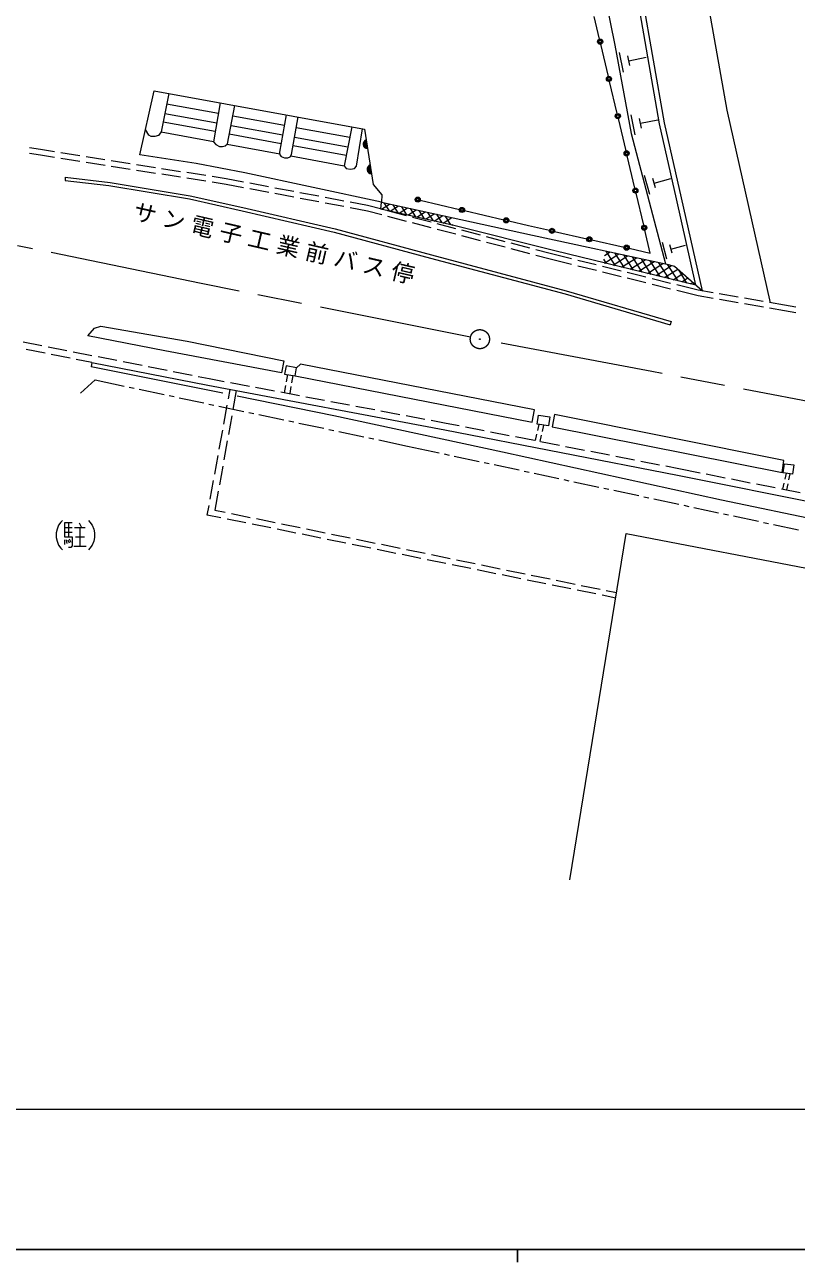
# Model space of a CAD drawing. Units: millimetres at full size, sheet at 1:1000; details may follow other scales. Extents: x 40000 to 680000, y 20000 to 380000.
# Drawn here: x 229381 to 289866, y 204000 to 301062 of the extents above; entities that cross this region are included whole.
import ezdxf

# ---------------------------------------------------------------- set-up
doc = ezdxf.new("R2010")
doc.units = ezdxf.units.MM
doc.header["$LTSCALE"] = 1000
doc.linetypes.add('CHAIN', pattern=[18.5, 12, -1.5, 3.5, -1.5])
for name, color, linetype, lineweight in [('M-BGD', 7, 'Continuous', 13), ('M-BMK', 2, 'CHAIN', 13), ('M-STR-HTXT', 7, 'Continuous', 13), ('M-TTL-BAND', 7, 'Continuous', 25), ('M-WORK', 1, 'Continuous', 13)]:
    doc.layers.add(name, color=color, linetype=linetype, lineweight=lineweight)
doc.styles.add('ＭＳ ゴシック', font='')
doc.styles.get('ＭＳ ゴシック').set_extended_font_data('MS Gothic')

msp = doc.modelspace()

# ---------------------------------------------------------------- linework, layer by layer
at = {"layer": 'M-BGD'}
for p, q in [((284448, 294359), (281282, 312410)), ((287849, 279262), (284448, 294359))]:
    msp.add_line(p, q, dxfattribs=at)
at = {"layer": 'M-BMK'}
for p, q in [((243202, 280772), (228807, 283730)), ((264328, 276547), (243202, 280772)), ((278536, 273859), (265800, 276261)), ((297511, 270217), (278536, 273859))]:
    msp.add_line(p, q, dxfattribs=at)
for radius in [750, 30]:
    msp.add_circle((265063, 276400), radius, dxfattribs=at)
at = {"layer": 'M-STR-HTXT'}
msp.add_line((204613, 216000), (410609, 216000), dxfattribs=at)
at = {"layer": 'M-TTL-BAND'}
for p, q in [((40000, 205000), (579000, 205000)), ((268000, 205000), (268000, 204000))]:
    msp.add_line(p, q, dxfattribs=at)
at = {"layer": 'M-WORK'}
for p, q in [((279151, 293298), (275963, 311477)), ((279544, 293377), (276357, 311546)), ((274457, 305369), (275652, 299458)), ((274446, 299930), (274023, 301716)), ((275138, 297011), (274538, 299541)), ((275652, 299458), (276930, 292530)), ((276335, 297354), (276020, 298883)), ((276830, 297854), (276673, 298619)), ((276752, 298237), (278090, 298512)), ((275830, 294092), (275230, 296621)), ((238408, 290856), (239533, 295870)), ((239533, 295870), (256018, 292884)), ((240674, 295664), (240071, 292658)), ((240362, 294110), (244435, 293368)), ((244558, 294095), (240506, 294829)), ((244700, 294934), (244185, 291887)), ((245267, 291724), (245858, 294725)), ((244319, 292679), (240226, 293430)), ((245551, 293165), (249603, 292427)), ((249734, 293158), (245694, 293890)), ((249885, 293995), (249360, 291075)), ((250299, 290882), (250805, 293829)), ((276521, 291172), (275922, 293702)), ((277236, 292435), (276916, 293991)), ((277740, 292944), (277579, 293722)), ((277659, 293333), (279021, 293613)), ((280485, 287396), (279151, 293298)), ((280875, 287484), (279544, 293377)), ((239117, 292413), (238857, 292854)), ((239301, 292290), (239117, 292413)), ((239587, 292290), (239301, 292290)), ((239872, 292382), (239587, 292290)), ((240071, 292658), (239872, 292382)), ((240071, 292658), (244187, 291897)), ((249478, 291733), (245416, 292478)), ((250535, 292257), (254708, 291498)), ((254854, 292230), (250661, 292990)), ((255020, 293065), (254411, 290008)), ((255382, 289983), (255870, 292911)), ((256018, 292884), (256699, 288534)), ((276930, 292530), (279610, 282302)), ((230604, 291266), (229753, 291398)), ((231716, 291092), (230604, 291266)), ((244185, 291887), (244359, 291673)), ((244359, 291673), (244644, 291519)), ((244644, 291519), (244889, 291509)), ((244889, 291509), (245104, 291571)), ((245104, 291571), (245267, 291724)), ((245244, 291702), (249367, 290940)), ((254569, 290800), (250416, 291561)), ((230609, 290825), (229757, 290957)), ((231720, 290650), (230609, 290825)), ((233692, 290781), (232210, 291014)), ((233696, 290340), (232214, 290573)), ((235668, 290471), (234186, 290704)), ((235672, 290029), (234190, 290262)), ((237643, 290160), (236162, 290393)), ((242818, 290190), (238408, 290856)), ((249360, 291075), (249370, 290861)), ((249370, 290861), (249493, 290718)), ((249493, 290718), (249738, 290616)), ((249738, 290616), (250013, 290616)), ((250013, 290616), (250197, 290708)), ((250197, 290708), (250299, 290882)), ((250239, 290779), (254411, 290008)), ((277213, 288253), (276614, 290783)), ((237648, 289719), (236166, 289952)), ((239619, 289850), (238137, 290082)), ((239623, 289408), (238142, 289641)), ((241595, 289539), (240113, 289772)), ((241599, 289098), (240117, 289331)), ((243571, 289229), (242089, 289461)), ((246630, 289455), (242818, 290190)), ((257339, 287140), (246630, 289455)), ((254411, 290008), (254586, 289800)), ((254586, 289800), (254921, 289730)), ((254921, 289730), (255223, 289787)), ((255223, 289787), (255382, 289983)), ((232556, 289097), (232542, 288841)), ((232542, 288841), (235973, 288457)), ((232556, 289097), (236070, 288697)), ((235973, 288457), (242288, 287406)), ((236070, 288697), (242337, 287651)), ((243575, 288787), (242093, 289020)), ((245176, 288976), (244065, 289151)), ((245181, 288535), (244069, 288709)), ((246535, 288720), (245176, 288976)), ((246539, 288279), (245181, 288535)), ((248500, 288349), (247026, 288627)), ((256699, 288534), (257373, 287727)), ((278384, 287740), (277972, 289228)), ((278839, 288267), (278633, 289010)), ((278736, 288638), (280038, 288998)), ((242288, 287406), (246423, 286472)), ((242337, 287651), (246479, 286716)), ((248504, 287908), (247030, 288186)), ((250465, 287978), (248991, 288257)), ((250470, 287537), (248996, 287815)), ((252431, 287608), (250957, 287886)), ((252435, 287166), (250961, 287444)), ((254396, 287237), (252922, 287515)), ((257373, 287727), (257339, 287140)), ((277905, 285334), (277305, 287864)), ((282003, 280636), (280485, 287396)), ((282516, 280184), (280875, 287484)), ((246423, 286472), (253646, 284803)), ((246479, 286716), (253707, 285046)), ((254400, 286796), (252926, 287074)), ((256246, 286888), (254887, 287144)), ((256250, 286447), (254892, 286703)), ((257364, 286593), (256246, 286888)), ((257369, 286152), (256250, 286447)), ((257300, 286610), (257339, 287140)), ((262926, 285339), (257300, 286610)), ((257339, 287140), (269186, 284571)), ((257349, 286599), (257983, 287000)), ((257966, 286460), (257568, 287090)), ((259298, 286084), (257848, 286466)), ((258038, 286444), (258680, 286849)), ((258655, 286304), (258253, 286942)), ((258728, 286288), (259378, 286698)), ((259345, 286148), (258938, 286793)), ((259418, 286132), (260075, 286547)), ((260035, 285992), (259623, 286645)), ((260107, 285976), (260772, 286395)), ((260724, 285836), (260308, 286496)), ((260384, 287301), (263465, 286580)), ((261414, 285680), (260993, 286348)), ((263855, 286489), (266936, 285769)), ((259303, 285643), (257852, 286025)), ((261232, 285575), (259782, 285957)), ((261237, 285133), (259786, 285515)), ((260797, 285820), (261469, 286244)), ((261487, 285664), (262167, 286093)), ((262104, 285525), (261678, 286199)), ((263167, 285066), (261716, 285448)), ((262177, 285508), (262864, 285942)), ((262794, 285369), (262363, 286051)), ((262866, 285352), (262932, 285393)), ((267326, 285678), (268867, 285318)), ((253646, 284803), (261201, 282763)), ((253707, 285046), (261266, 283005)), ((263171, 284624), (261720, 285006)), ((270942, 283318), (262926, 285339)), ((265101, 284556), (263650, 284938)), ((265105, 284115), (263654, 284497)), ((267035, 284047), (265584, 284429)), ((268867, 285318), (270522, 284944)), ((269186, 284571), (279610, 282302)), ((270912, 284855), (273448, 284282)), ((278421, 283159), (277997, 284945)), ((267039, 283606), (265588, 283988)), ((268969, 283538), (267518, 283920)), ((268973, 283096), (267522, 283478)), ((273839, 284194), (276375, 283621)), ((276765, 283533), (278421, 283159)), ((279731, 282678), (279371, 283980)), ((280129, 283138), (279949, 283789)), ((280039, 283464), (281178, 283779)), ((261201, 282763), (271751, 279945)), ((261266, 283005), (271818, 280186)), ((270571, 283116), (269452, 283410)), ((270575, 282674), (269457, 282969)), ((272250, 282700), (270571, 283116)), ((272254, 282259), (270575, 282674)), ((282003, 280636), (270942, 283318)), ((274191, 282220), (272735, 282580)), ((274992, 282335), (274782, 282666)), ((274827, 282375), (275955, 283093)), ((274836, 282974), (275265, 283247)), ((275693, 282166), (274962, 283314)), ((275502, 282212), (276645, 282940)), ((276394, 281996), (275652, 283161)), ((276176, 282048), (277336, 282787)), ((277095, 281826), (276343, 283007)), ((276850, 281885), (278026, 282634)), ((277796, 281656), (277033, 282854)), ((277524, 281722), (278716, 282481)), ((278497, 281486), (277723, 282701)), ((279198, 281316), (278414, 282548)), ((274195, 281778), (272739, 282139)), ((276132, 281739), (274676, 282099)), ((276137, 281298), (274681, 281658)), ((278074, 281258), (276618, 281619)), ((278199, 281558), (279407, 282327)), ((278873, 281395), (280097, 282174)), ((279899, 281146), (279104, 282394)), ((279547, 281231), (280580, 281889)), ((279610, 282302), (280311, 282127)), ((280600, 280976), (279794, 282241)), ((280221, 281068), (280971, 281545)), ((280311, 282127), (282516, 280184)), ((281301, 280806), (280650, 281827)), ((278078, 280817), (276622, 281177)), ((280015, 280778), (278559, 281138)), ((280019, 280336), (278563, 280697)), ((282179, 280242), (280500, 280658)), ((280895, 280904), (281361, 281201)), ((281570, 280741), (281752, 280857)), ((271751, 279945), (279993, 277537)), ((271818, 280186), (280063, 277777)), ((282183, 279800), (280505, 280216)), ((283341, 280041), (282179, 280242)), ((283345, 279600), (282183, 279800)), ((285312, 279701), (283834, 279956)), ((287283, 279360), (285805, 279616)), ((285316, 279259), (283838, 279515)), ((287287, 278919), (285809, 279174)), ((288938, 279074), (287775, 279275)), ((288942, 278633), (287780, 278834)), ((289822, 278912), (288938, 279074)), ((289827, 278471), (288942, 278633)), ((280063, 277777), (279993, 277537)), ((234313, 276673), (234859, 277256)), ((240371, 275485), (234313, 276673)), ((234859, 277256), (235348, 277425)), ((235348, 277425), (242112, 276234)), ((229254, 276193), (230725, 275903)), ((231216, 275806), (232688, 275516)), ((242112, 276234), (249683, 274693)), ((230971, 275301), (229499, 275591)), ((232933, 274914), (231462, 275204)), ((233178, 275419), (234650, 275129)), ((234636, 274578), (233424, 274817)), ((235140, 275032), (236612, 274742)), ((249514, 273763), (240371, 275485)), ((249683, 274693), (249514, 273763)), ((234636, 274578), (234593, 274234)), ((244913, 272170), (234593, 274234)), ((234636, 274578), (243739, 272783)), ((237103, 274645), (238574, 274355)), ((239065, 274258), (240536, 273968)), ((241027, 273872), (242499, 273581)), ((249869, 274305), (249754, 273664)), ((250687, 274159), (249869, 274305)), ((250573, 273518), (250687, 274159)), ((251005, 274451), (250687, 274159)), ((269344, 270862), (251005, 274451)), ((233746, 272175), (234913, 273205)), ((234913, 273205), (237172, 272726)), ((242989, 273485), (243847, 273315)), ((243739, 272783), (262311, 269287)), ((243847, 273315), (245026, 273094)), ((245517, 273001), (246991, 272724)), ((249743, 272205), (249843, 272766)), ((249754, 273664), (250573, 273518)), ((249896, 273061), (249995, 273621)), ((250388, 273551), (250296, 272988)), ((250573, 273518), (269166, 269883)), ((237564, 272643), (237955, 272560)), ((238346, 272477), (240303, 272062)), ((240694, 271979), (241085, 271896)), ((241477, 271813), (243433, 271399)), ((245352, 271711), (245487, 272454)), ((245958, 272366), (245694, 270880)), ((253618, 270397), (246035, 271923)), ((247483, 272631), (248957, 272354)), ((249448, 272261), (250922, 271983)), ((250247, 272692), (250155, 272128)), ((251414, 271891), (252888, 271613)), ((243824, 271316), (244216, 271233)), ((244607, 271150), (246564, 270735)), ((244994, 269743), (245262, 271219)), ((253379, 271521), (254853, 271243)), ((255345, 271151), (256819, 270873)), ((269166, 269883), (269344, 270862)), ((245606, 270387), (245344, 268911)), ((246955, 270652), (247346, 270569)), ((247737, 270486), (249694, 270072)), ((250085, 269989), (250477, 269906)), ((266833, 267526), (253618, 270397)), ((257310, 270781), (258784, 270503)), ((259275, 270411), (260750, 270133)), ((261241, 270041), (262420, 269819)), ((269546, 269745), (269657, 270440)), ((269657, 270440), (270542, 270298)), ((270542, 270298), (270431, 269603)), ((270912, 270480), (270743, 269531)), ((288898, 266894), (270912, 270480)), ((244635, 267776), (244904, 269251)), ((250868, 269823), (252824, 269408)), ((253216, 269325), (253607, 269242)), ((253998, 269159), (255955, 268744)), ((262311, 269287), (280555, 265726)), ((262420, 269819), (263444, 269619)), ((263935, 269523), (265407, 269236)), ((265898, 269140), (267370, 268853)), ((269427, 268451), (269537, 268939)), ((270431, 269603), (269546, 269745)), ((269603, 269231), (269713, 269718)), ((269874, 268879), (269760, 268386)), ((270055, 269663), (269941, 269171)), ((270743, 269531), (288765, 265946)), ((245256, 268418), (244994, 266941)), ((256346, 268662), (256737, 268579)), ((257129, 268496), (259388, 268017)), ((259388, 268017), (261878, 267483)), ((267861, 268757), (269333, 268470)), ((269824, 268374), (271296, 268087)), ((271787, 267991), (273259, 267704)), ((244277, 265808), (244546, 267284)), ((262269, 267399), (262660, 267315)), ((263051, 267231), (265007, 266812)), ((283996, 263779), (266833, 267526)), ((273750, 267608), (275222, 267320)), ((275713, 267225), (277185, 266937)), ((244906, 266449), (244644, 264972)), ((265398, 266728), (265789, 266644)), ((266180, 266560), (268136, 266141)), ((268527, 266057), (268918, 265973)), ((277676, 266842), (279148, 266554)), ((279639, 266459), (280663, 266259)), ((280663, 266259), (282326, 265927)), ((288765, 265946), (288898, 266894)), ((288844, 265918), (288943, 266633)), ((288943, 266633), (289665, 266533)), ((289665, 266533), (289566, 265818)), ((243919, 263840), (244187, 265316)), ((269309, 265889), (271265, 265470)), ((271656, 265386), (272047, 265302)), ((272438, 265218), (274394, 264799)), ((280555, 265726), (298101, 262230)), ((282816, 265830), (284287, 265536)), ((284778, 265439), (286249, 265146)), ((286739, 265048), (288210, 264755)), ((288899, 265116), (288793, 264638)), ((289566, 265818), (288844, 265918)), ((289069, 265887), (288964, 265409)), ((289194, 265066), (289092, 264579)), ((289358, 265847), (289256, 265360)), ((244556, 264480), (244292, 262994)), ((274785, 264715), (275176, 264631)), ((275567, 264547), (277522, 264128)), ((277914, 264044), (278305, 263960)), ((288701, 264657), (290172, 264364)), ((243694, 262605), (243829, 263348)), ((278696, 263876), (280651, 263457)), ((281042, 263373), (281434, 263289)), ((281825, 263205), (283780, 262786)), ((295079, 261468), (283996, 263779)), ((232329, 262168), (232209, 262048)), ((234369, 262168), (234489, 262048)), ((244758, 262389), (243694, 262605)), ((244292, 262994), (245099, 262828)), ((246718, 261991), (245248, 262289)), ((245588, 262728), (247058, 262425)), ((247547, 262325), (249017, 262022)), ((284171, 262702), (284562, 262618)), ((284953, 262534), (286909, 262115)), ((231909, 261508), (231849, 261208)), ((231849, 261208), (231849, 260848)), ((232029, 261808), (231909, 261508)), ((232209, 262048), (232029, 261808)), ((232509, 261988), (232509, 260908)), ((233109, 261988), (232509, 261988)), ((232509, 261628), (233109, 261628)), ((232509, 261268), (233109, 261268)), ((232809, 261988), (232809, 260908)), ((233289, 261628), (234129, 261628)), ((233649, 261988), (233829, 261628)), ((233709, 261628), (233709, 260128)), ((234489, 262048), (234669, 261808)), ((234669, 261808), (234789, 261508)), ((234789, 261508), (234849, 261208)), ((234849, 261208), (234849, 260848)), ((248678, 261592), (247208, 261891)), ((250638, 261194), (249168, 261493)), ((249506, 261922), (250976, 261620)), ((251465, 261519), (252935, 261217)), ((253424, 261116), (254894, 260814)), ((272105, 234003), (276538, 261159)), ((276538, 261159), (361398, 244767)), ((287300, 262031), (287691, 261947)), ((288082, 261863), (290038, 261444)), ((231849, 260848), (231909, 260548)), ((231909, 260548), (232029, 260248)), ((232029, 260248), (232209, 260008)), ((232509, 260908), (233109, 260908)), ((232509, 260668), (232509, 260308)), ((232629, 260668), (232689, 260368)), ((232749, 260668), (232869, 260428)), ((232869, 260728), (232989, 260488)), ((233109, 260188), (232989, 260068)), ((233109, 260908), (233109, 260188)), ((234189, 260128), (233229, 260128)), ((233349, 260908), (234069, 260908)), ((234669, 260248), (234489, 260008)), ((234789, 260548), (234669, 260248)), ((234849, 260848), (234789, 260548)), ((252598, 260796), (251128, 261094)), ((254558, 260397), (253088, 260696)), ((256518, 259999), (255048, 260298)), ((255383, 260713), (256853, 260411)), ((257342, 260310), (258812, 260008)), ((232209, 260008), (232329, 259888)), ((232989, 260068), (232809, 260068)), ((234489, 260008), (234369, 259888)), ((258478, 259601), (257008, 259900)), ((260438, 259203), (258968, 259501)), ((259301, 259907), (260771, 259605)), ((261260, 259505), (262730, 259202)), ((262397, 258804), (260928, 259103)), ((264357, 258406), (262887, 258705)), ((263219, 259102), (264689, 258800)), ((266317, 258008), (264847, 258306)), ((265178, 258699), (266648, 258397)), ((267137, 258296), (268607, 257994)), ((268277, 257609), (266807, 257908)), ((270237, 257211), (268767, 257510)), ((269096, 257893), (270566, 257591)), ((271055, 257490), (272525, 257188)), ((272197, 256813), (270727, 257111)), ((274157, 256414), (272687, 256713)), ((273014, 257087), (274484, 256785)), ((275712, 256099), (274647, 256315)), ((274973, 256685), (275780, 256519))]:
    msp.add_line(p, q, dxfattribs=at)
for centre, radius in [((274492, 299735), 200), ((274492, 299735), 160), ((274492, 299735), 120), ((274492, 299735), 100), ((275184, 296816), 200), ((275184, 296816), 160), ((275184, 296816), 120), ((275184, 296816), 100), ((275876, 293897), 200), ((275876, 293897), 160), ((275876, 293897), 120), ((275876, 293897), 100), ((276567, 290978), 200), ((276567, 290978), 160), ((276567, 290978), 120), ((276567, 290978), 100), ((260189, 287346), 200), ((260189, 287346), 160), ((260189, 287346), 120), ((260189, 287346), 100), ((277259, 288059), 200), ((277259, 288059), 160), ((277259, 288059), 120), ((277259, 288059), 100), ((263660, 286535), 200), ((263660, 286535), 160), ((263660, 286535), 120), ((263660, 286535), 100), ((267131, 285723), 200), ((267131, 285723), 160), ((267131, 285723), 120), ((267131, 285723), 100), ((270717, 284899), 200), ((270717, 284899), 160), ((270717, 284899), 120), ((270717, 284899), 100), ((273644, 284238), 200), ((273644, 284238), 160), ((277951, 285140), 200), ((277951, 285140), 160), ((277951, 285140), 120), ((277951, 285140), 100), ((273644, 284238), 120), ((273644, 284238), 100), ((276570, 283577), 200), ((276570, 283577), 160), ((276570, 283577), 120), ((276570, 283577), 100)]:
    msp.add_circle(centre, radius, dxfattribs=at)
for centre, radius, start, end in [((256258, 291705), 354, 107.69208, 270.09723), ((256258, 291705), 283, 109.91608, 267.87317), ((256258, 291705), 212, 113.66241, 264.12683), ((256258, 291705), 142, 121.37415, 256.4151), ((256258, 291705), 100, 131.69183, 246.09747), ((256567, 289730), 354, 107.69208, 270.09723), ((256567, 289730), 283, 109.91608, 267.87317), ((256567, 289730), 212, 113.66241, 264.12683), ((256567, 289730), 142, 121.37415, 256.4151), ((256567, 289730), 100, 131.69183, 246.09747)]:
    msp.add_arc(centre, radius, start, end, dxfattribs=at)

# ---------------------------------------------------------------- texts
at = {"layer": 'M-WORK', "insert": (237758, 285680), "char_height": 1320, "attachment_point": 7, "rotation": 347, "style": 'ＭＳ ゴシック'}
msp.add_mtext('\\T1.28;サン電子工業前バス停', dxfattribs=at)

doc.saveas('drawing.dxf')
